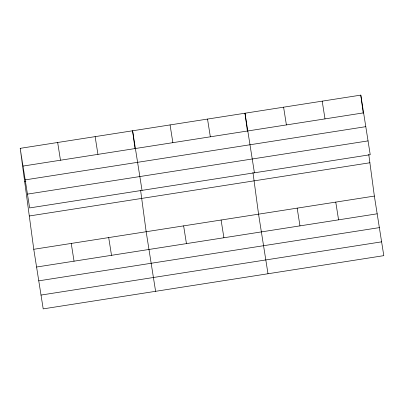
<?xml version="1.0" encoding="UTF-8"?>
<svg xmlns="http://www.w3.org/2000/svg" width="404" height="404" viewBox="0 0 404 404"><rect width="100%" height="100%" fill="white"/><g stroke="black" fill="none" stroke-linecap="round" stroke-linejoin="round"><path stroke-width="0.61" d="M20.2 148.344L360.797 95.122L370.231 154.707L29.638 207.924L20.2 148.344L33.769 249.293L43.203 308.878L383.8 255.656L374.362 196.076L368.751 154.328M23.008 166.079L363.605 112.857M25.194 179.886L365.792 126.669M24.679 181.659L25.906 181.467M27.452 194.117L368.044 140.895M29.29 215.983L369.887 162.762M33.769 249.293L374.362 196.076M36.577 267.029L377.174 213.807M38.764 280.836L379.361 227.619M41.016 295.066L381.613 241.844M322.195 101.157L325.003 118.887M335.764 202.106L338.572 219.842M283.593 107.186L286.401 124.922M297.162 208.136L299.97 225.871M254.429 172.801L244.991 113.221L247.399 131.108M267.998 273.75L258.56 214.171L252.949 172.427M207.525 119.074L210.338 136.804M221.094 220.023L223.902 237.759M170.064 124.927L172.872 142.662M183.628 225.876L186.441 243.612M142.031 190.365L132.598 130.78L135.002 148.672M155.601 291.314L146.167 231.734L140.637 190.592M95.132 136.638L97.94 154.368M108.701 237.587L111.509 255.318M57.666 142.491L60.474 160.221M71.235 243.44L74.043 261.176M360.797 95.122L363.201 113.014"/></g></svg>
